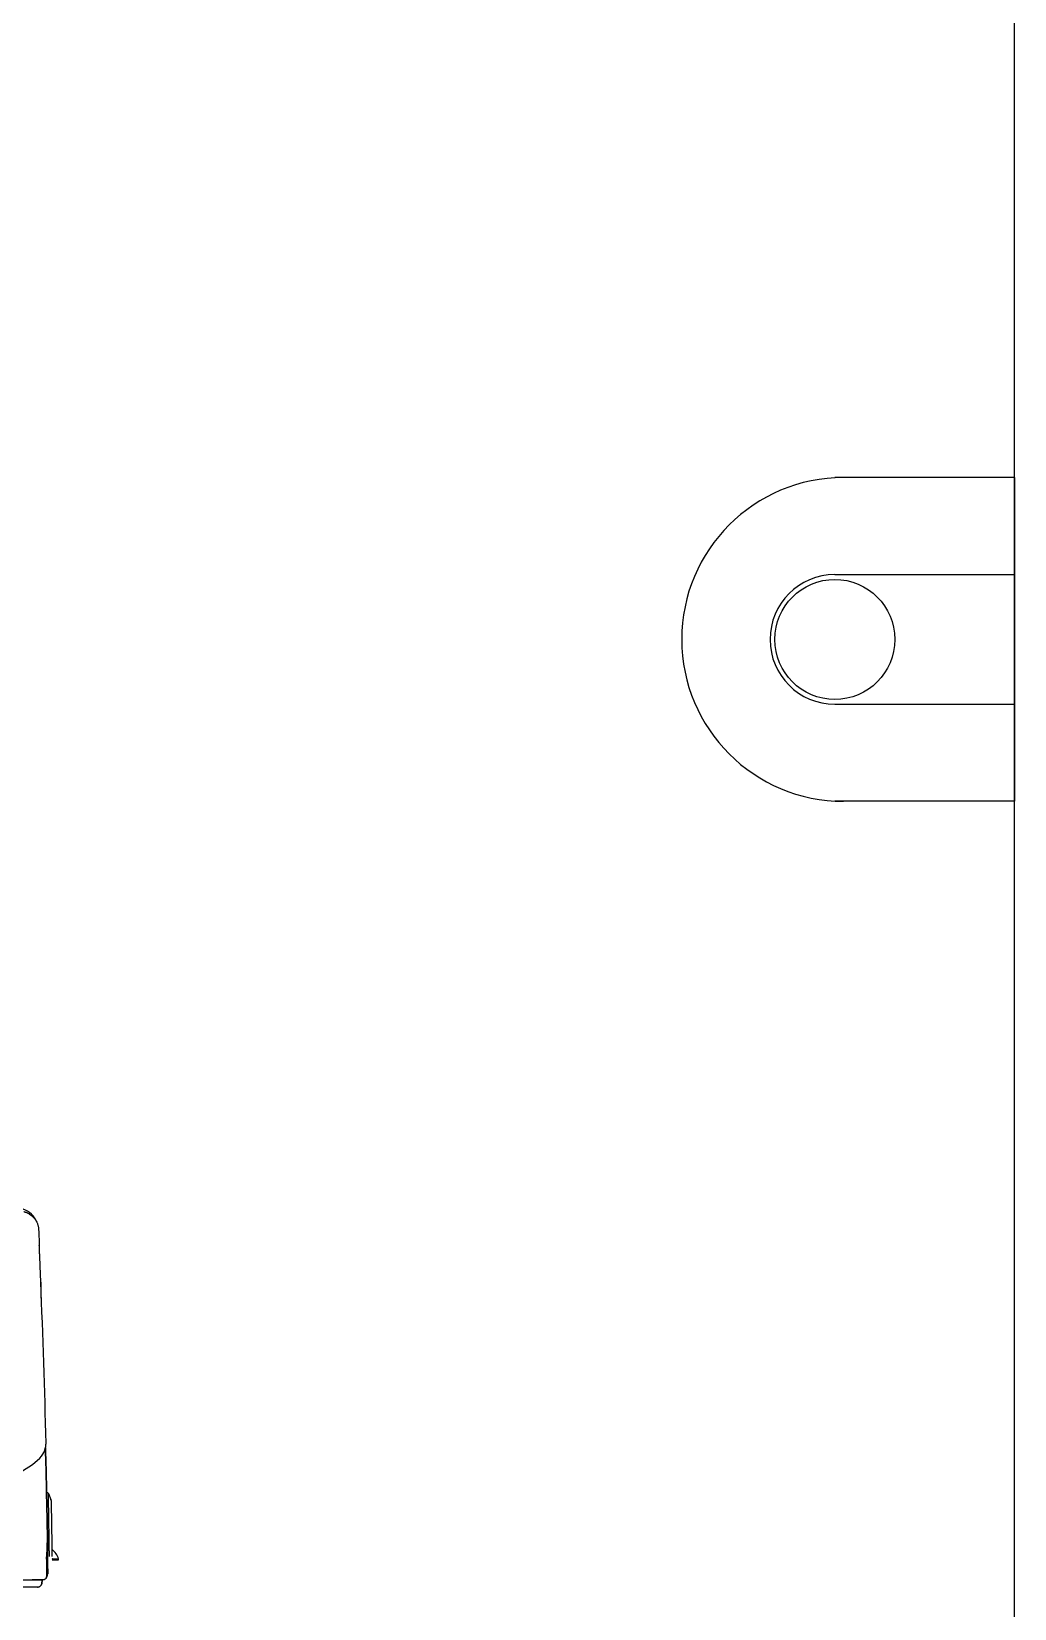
# Model space of a CAD drawing. Extents: x -4361 to 1554, y -156 to 2372.
# Drawn here: x -2635 to -2302, y 572 to 1108 of the extents above; entities that cross this region are included whole.
import ezdxf

# ---------------------------------------------------------------- set-up
doc = ezdxf.new("R2010")
doc.units = 0
doc.header["$LTSCALE"] = 20
doc.header["$MEASUREMENT"] = 0
doc.layers.get('0').update_dxf_attribs({"linetype": 'CONTINUOUS'})
doc.layers.add('4', color=4, linetype='CONTINUOUS')
doc.layers.add('6', color=6, linetype='CONTINUOUS')

msp = doc.modelspace()

# ---------------------------------------------------------------- linework, layer by layer
for p, q in [((-2629.72, 611.16), (-2628.89, 609.15)), ((-2629.48, 595.61), (-2629.7, 609.91)), ((-2628.8, 607.98), (-2628.57, 593.68)), ((-2630.36, 588.89), (-2630.33, 584.63)), ((-3026.85, 581.82), (-2631.96, 581.82))]:
    msp.add_line(p, q)
at = {"flags": 128}
msp.add_lwpolyline([(-2660.78, 611.33), (-2658.84, 611.81), (-2657.22, 612.22), (-2655.9, 612.57), (-2654.85, 612.85), (-2654.03, 613.08), (-2650.92, 613.99), (-2645.8, 615.69), (-2641.86, 617.26), (-2638.5, 618.86), (-2635.08, 620.98), (-2632.61, 623.17), (-2632.07, 623.83), (-2631.61, 624.49), (-2631.27, 625.1), (-2631.12, 625.42), (-2630.95, 625.85), (-2630.77, 626.4), (-2630.64, 627.07), (-2630.58, 627.86)], dxfattribs=at)
for centre, radius, start, end in [((-2640.36, 700.97), 7.05, 19.4443, 73.355), ((-6629.15, 524.32), 4000, 1.48908, 2.27283), ((-2631.49, 628.24), 0.993, 337.678, 1.4846), ((-2630.18, 610.97), 0.5, 22.5752, 90), ((-2632.01, 587.22), 6, 16.3023, 54.0177), ((-2626.54, 588.82), 0.3, 269.4266, 326.176), ((-2626.54, 588.82), 0.3, 326.1656, 22.9174), ((-2631.96, 583.82), 2, 270, 0.3085)]:
    msp.add_arc(centre, radius, start, end)
for points, knots in [([(-2638.02, 706.91), (-2637.94, 706.89), (-2637.79, 706.84), (-2637.56, 706.77), (-2637.32, 706.68), (-2637.09, 706.58), (-2636.85, 706.47), (-2636.61, 706.35), (-2636.37, 706.22), (-2635.96, 705.98), (-2635.31, 705.51), (-2634.52, 704.73), (-2633.89, 703.81), (-2633.52, 703.04), (-2633.33, 702.48), (-2633.21, 702.07), (-2633.13, 701.66), (-2633.07, 701.26), (-2633.06, 700.99), (-2633.05, 700.86)], [0, 0, 0, 0, 0.02671, 0.054326, 0.082847, 0.112271, 0.14259, 0.173796, 0.205877, 0.238823, 0.339761, 0.489458, 0.636141, 0.746777, 0.800715, 0.852979, 0.9036, 0.952605, 1, 1, 1, 1]), ([(-2633.05, 700.86), (-2633.04, 700.69), (-2633.03, 700.35), (-2633, 699.83), (-2632.98, 699.3), (-2632.96, 698.77), (-2632.93, 698.11), (-2632.89, 697.32), (-2632.85, 696.38), (-2632.83, 695.73), (-2632.81, 695.4)], [0, 0, 0, 0, 0.101267, 0.20194, 0.302021, 0.401509, 0.500404, 0.6669, 0.833431, 1, 1, 1, 1]), ([(-2632.32, 683.63), (-2632.33, 683.8), (-2632.35, 684.16), (-2632.37, 684.68), (-2632.39, 685.19), (-2632.41, 685.69), (-2632.43, 686.18), (-2632.45, 686.67), (-2632.47, 687.14), (-2632.49, 687.6), (-2632.5, 688.06), (-2632.52, 688.5), (-2632.54, 688.94), (-2632.56, 689.36), (-2632.57, 689.78), (-2632.59, 690.18), (-2632.62, 690.95), (-2632.67, 692.02), (-2632.71, 693.01), (-2632.74, 693.8), (-2632.77, 694.35), (-2632.79, 694.86), (-2632.8, 695.19), (-2632.81, 695.35), (-2632.81, 695.4)], [0, 0, 0, 0, 0.03322, 0.06644, 0.099659, 0.132879, 0.166098, 0.199317, 0.232537, 0.265756, 0.298977, 0.332198, 0.365419, 0.398641, 0.431864, 0.465087, 0.49831, 0.623972, 0.749629, 0.790081, 0.874846, 0.935639, 0.977357, 1, 1, 1, 1]), ([(-2630.71, 626.7), (-2630.71, 626.61), (-2630.58, 621.75), (-2630.38, 613.06), (-2630.13, 601.07), (-2630.01, 594.16), (-2629.96, 583.83)], [0, 0, 0, 0, 0.0060175, 0.3376889, 0.6690269, 0.9690586, 0.9690586, 0.9690586, 0.9690586]), ([(-2630.36, 588.89), (-2630, 593.48), (-2630.12, 600.68), (-2630.38, 613.06), (-2630.58, 621.74), (-2630.71, 626.58), (-2630.71, 626.66)], [0, 0, 0, 0, 0.3312788, 0.6629222, 0.9949143, 1, 1, 1, 1]), ([(-2629.7, 609.91), (-2629.71, 610.27), (-2629.72, 610.99), (-2629.72, 611.1), (-2629.72, 611.16)], [0, 0, 0, 0, 0.499977, 1, 1, 1, 1]), ([(-2628.81, 608.78), (-2628.81, 608.74), (-2628.81, 608.67), (-2628.8, 608.21), (-2628.8, 607.98)], [0, 0, 0, 0, 0.5, 1, 1, 1, 1]), ([(-2629.38, 589.71), (-2629.39, 590.28), (-2629.41, 591.42), (-2629.44, 593.04), (-2629.46, 594.5), (-2629.47, 595.24), (-2629.48, 595.61)], [0, 0, 0, 0, 0.2500024, 0.5000105, 0.7500159, 1, 1, 1, 1]), ([(-2628.57, 593.68), (-2628.57, 593.43), (-2628.56, 592.94), (-2628.54, 591.95), (-2628.53, 590.86), (-2628.51, 590.09), (-2628.51, 589.71)], [0, 0, 0, 0, 0.246497, 0.5, 0.753503, 1, 1, 1, 1]), ([(-2630.33, 584.63), (-2630.33, 584.57), (-2630.33, 584.46), (-2630.33, 584.29), (-2630.33, 584.14), (-2630.34, 583.99), (-2630.34, 583.85), (-2630.34, 583.73), (-2630.35, 583.61), (-2630.35, 583.49), (-2630.36, 583.39), (-2630.37, 583.26), (-2630.38, 583.13), (-2630.39, 583), (-2630.41, 582.91), (-2630.43, 582.85), (-2630.45, 582.85), (-2630.45, 582.84)], [0, 0, 0, 0, 0.05011, 0.100132, 0.150091, 0.20001, 0.249913, 0.299824, 0.349766, 0.399763, 0.449838, 0.500015, 0.60085, 0.701078, 0.800887, 0.900465, 1, 1, 1, 1]), ([(-2628.32, 588.93), (-2628.37, 588.91), (-2628.45, 588.89), (-2628.47, 588.86), (-2628.47, 588.85)], [0, 0, 0, 0, 0.668916, 1, 1, 1, 1]), ([(-2626.53, 588.52), (-2626.61, 588.52), (-2626.76, 588.52), (-2627.87, 588.52), (-2628.4, 588.52)], [0, 0, 0, 0, 0.530261, 1, 1, 1, 1]), ([(-2628.32, 588.93), (-2628.08, 588.93), (-2627.54, 588.92), (-2626.89, 588.91), (-2626.41, 588.9), (-2626.18, 588.9), (-2626.25, 588.9), (-2626.25, 588.9)], [0, 0, 0, 0, 0.184685, 0.411974, 0.681891, 0.994455, 1, 1, 1, 1]), ([(-2633.48, 579.32), (-2633.74, 579.32), (-2634.25, 579.32), (-2635.01, 579.32), (-2635.77, 579.32), (-2636.51, 579.32), (-2673.3, 579.32), (-2674.02, 579.32), (-2674.74, 579.32), (-3000.09, 579.32), (-3000.78, 579.32), (-3001.47, 579.32), (-3002.14, 579.32), (-3002.81, 579.32), (-3003.46, 579.32), (-3004.11, 579.32), (-3004.75, 579.32), (-3005.38, 579.32), (-3006, 579.32), (-3007.32, 579.32), (-3009.26, 579.32), (-3011.68, 579.32), (-3013.91, 579.32), (-3015.93, 579.32), (-3017.76, 579.32), (-3019.38, 579.32), (-3020.8, 579.32), (-3021.79, 579.32), (-3022.47, 579.32), (-3022.9, 579.32), (-3023.3, 579.32), (-3023.65, 579.32), (-3023.97, 579.32), (-3024.24, 579.32), (-3024.48, 579.32), (-3024.68, 579.32), (-3024.77, 579.32), (-3024.82, 579.32)], [0, 0, 0, 0, 0.0138759, 0.02775, 0.0416226, 0.0554937, 0.0693637, 0.0832328, 0.0971012, 0.1109691, 0.1248368, 0.1387045, 0.1525723, 0.1664406, 0.1803096, 0.1941794, 0.2080504, 0.2219227, 0.2357965, 0.2496721, 0.3122633, 0.3748347, 0.4374067, 0.5000003, 0.5625915, 0.6251628, 0.6877349, 0.7503284, 0.7780775, 0.8058204, 0.833559, 0.8612951, 0.8890303, 0.9167667, 0.9445059, 0.9722497, 1, 1, 1, 1]), ([(-2632.91, 581.82), (-2632.95, 581.82), (-2633.04, 581.82), (-2633.2, 581.82), (-2633.42, 581.82), (-2633.67, 581.82), (-2633.95, 581.82), (-2634.23, 581.82), (-2634.56, 581.82), (-2634.89, 581.82), (-2635.11, 581.82), (-2635.2, 581.82)], [0, 0, 0, 0, 0.05989, 0.143199, 0.249924, 0.382787, 0.500086, 0.618462, 0.750205, 0.901305, 1, 1, 1, 1]), ([(-2633.48, 579.32), (-2633.28, 579.32), (-2633.09, 579.36), (-2632.72, 579.51), (-2632.56, 579.62), (-2632.28, 579.9), (-2632.17, 580.06), (-2632.02, 580.43), (-2631.98, 580.62), (-2631.98, 580.82)], [0, 0, 0, 0, 0.25, 0.25, 0.5, 0.5, 0.75, 0.75, 1, 1, 1, 1]), ([(-2631.98, 580.82), (-2631.98, 580.62), (-2632.02, 580.43), (-2632.17, 580.06), (-2632.28, 579.9), (-2632.56, 579.62), (-2632.72, 579.51), (-2633.09, 579.36), (-2633.28, 579.32), (-2633.48, 579.32)], [0, 0, 0, 0, 0.25, 0.25, 0.5, 0.5, 0.75, 0.75, 1, 1, 1, 1]), ([(-2631.45, 581.82), (-2631.48, 581.82), (-2631.52, 581.82), (-2631.61, 581.82), (-2631.72, 581.82), (-2631.85, 581.82), (-2632.01, 581.82), (-2632.2, 581.82), (-2632.45, 581.82), (-2632.68, 581.82), (-2632.86, 581.82), (-2632.91, 581.82)], [0, 0, 0, 0, 0.0836872, 0.1750119, 0.2739742, 0.3805738, 0.4948109, 0.6262685, 0.745789, 0.9247475, 1, 1, 1, 1]), ([(-2631.85, 581.82), (-2631.86, 581.64), (-2631.89, 580.93), (-2631.94, 580.87), (-2631.98, 580.82)], [0, 0, 0, 0, 0.252346, 1, 1, 1, 1]), ([(-2631.98, 580.82), (-2631.94, 580.87), (-2631.88, 580.93), (-2631.86, 581.64), (-2631.85, 581.82)], [0, 0, 0, 0, 0.747585, 1, 1, 1, 1]), ([(-2630.45, 582.84), (-2630.45, 582.71), (-2630.47, 582.58), (-2630.57, 582.33), (-2630.64, 582.22), (-2630.83, 582.03), (-2630.94, 581.95), (-2631.19, 581.85), (-2631.32, 581.82), (-2631.45, 581.82)], [0, 0, 0, 0, 0.25, 0.25, 0.5, 0.5, 0.75, 0.75, 1, 1, 1, 1])]:
    msp.add_open_spline(points, degree=3, knots=knots)
for points, degree in [([(-2632.3, 682.95), (-2632.31, 683.18), (-2632.32, 683.41), (-2632.32, 683.63)], 3), ([(-2632.3, 682.95), (-2632.29, 682.39)], 1), ([(-2632.29, 682.39), (-2632.25, 677.5)], 1), ([(-2630.37, 612.18), (-2630.36, 612.05)], 1), ([(-2628.81, 608.78), (-2628.89, 609.15)], 1)]:
    msp.add_open_spline(points, degree=degree)
at = {"layer": '4'}
for p, q in [((-2301.65, 956.32), (-2362.65, 956.32)), ((-2301.65, 956.32), (-2301.65, 846.32)), ((-2362.65, 923.32), (-2301.65, 923.32)), ((-2362.65, 879.32), (-2301.65, 879.32)), ((-2301.65, 846.32), (-2362.65, 846.32))]:
    msp.add_line(p, q, dxfattribs=at)
msp.add_circle((-2362.65, 901.32), 20.38, dxfattribs=at)
for centre, radius in [((-2359.65, 901.32), 55), ((-2362.65, 901.32), 22)]:
    msp.add_arc(centre, radius, 90, 270, dxfattribs=at)
at = {"layer": '6'}
msp.add_lwpolyline([(-3229.15, 2116.35), (-4229.15, 2116.35), (-4229.15, 191.32), (-2301.65, 191.32), (-2301.65, 1216.32)], dxfattribs=at)

doc.saveas('drawing.dxf')
